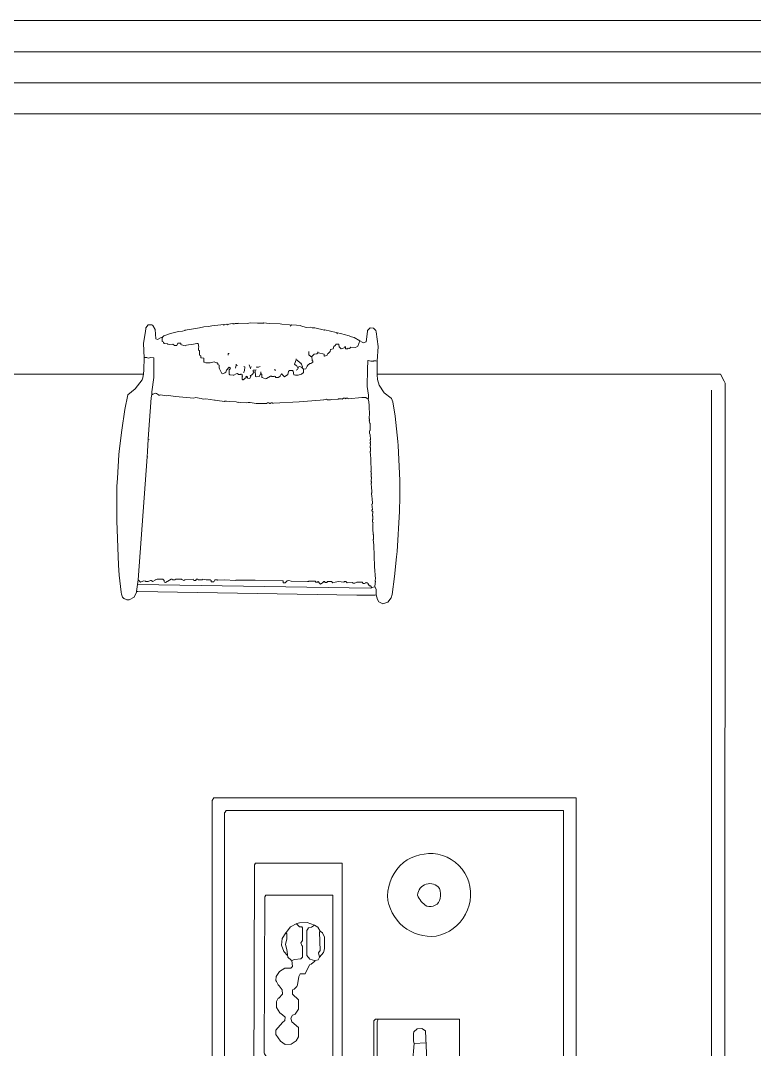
# Model space of a CAD drawing. Header units: millimetres. Extents: x 0 to 37800, y -37845 to -6163.
# Drawn here: x 23653 to 25541, y -19579 to -16933 of the extents above; entities that cross this region are included whole.
import ezdxf

# ---------------------------------------------------------------- set-up
doc = ezdxf.new("R2010")
doc.units = ezdxf.units.MM
for name, color, linetype, lineweight in [('DS-活动家具', 4, 'Continuous', 13), ('DS-绿化陈设', 4, 'Continuous', 9), ('DS-门窗', 7, 'Continuous', 13)]:
    doc.layers.add(name, color=color, linetype=linetype, lineweight=lineweight)

# ---------------------------------------------------------------- blocks, each defined once
blk = doc.blocks.new('LEGEND_5510436909789160a26770f107a7aa71_e9ae5523780d43ac80fe2755ce7fa008')
at = {"layer": 'DS-绿化陈设', "color": 143, "linetype": 'Continuous', "ltscale": 2}
for p, q in [((3453.6, 1643.2), (3453.6, 2507.8)), ((3453.6, 30.4), (3453.6, 990.1)), ((60.7, 56.4), (3414.6, 56.4)), ((3436.7, 20.4), (3453.6, 30.4)), ((39.1, 19.5), (3432, 17.4)), ((3432, 17.4), (3436.7, 20.4))]:
    blk.add_line(p, q, dxfattribs=at)
blk = doc.blocks.new('LEGEND_8a6ed086b30ffadb9b013e37ac5f0966_a8888ba081354f63838580418c1c5818')
at = {"layer": 'DS-活动家具', "color": 143, "linetype": 'Continuous', "ltscale": 2, "flags": 128}
for points in [[(624.8, 705.8), (618.8, 708.8), (605.9, 711.8), (599.9, 713.8), (556, 724), (555, 723), (529.9, 728.6), (523.1, 729.4), (519, 731), (508, 730), (493.8, 734.5), (492, 734.6), (482.9, 735.6), (470, 737), (469, 736), (465, 736.6), (444.9, 738.6), (441.1, 739.4), (413, 740.5), (399, 742), (398, 741), (383, 741), (365.7, 742), (360.1, 740.6), (358, 740), (335, 741), (333, 740), (325.6, 740.2), (324, 739), (320, 739), (319, 740), (312.9, 739.4), (309.1, 738.6), (306, 737), (304, 738), (281, 735.5), (265, 734.5), (257, 732.5), (245, 731.5), (234, 729.4), (213, 726), (197, 723), (195.9, 722.2), (190, 720.5), (180, 719.5), (159.1, 714.6), (141.9, 708.2), (139, 706), (133, 703), (125.9, 699.4), (121, 701), (119.5, 725), (113.7, 735.1), (111, 737), (101.7, 736.4), (96, 729), (95.6, 726.1), (94.6, 720.1), (90, 689), (91, 652), (90.5, 621), (89.5, 610), (86.6, 597.1), (85.8, 595.1), (68.3, 572.1), (49, 557), (41.6, 519.1), (33.6, 466.1), (27.4, 412), (26.6, 403), (22.5, 343), (21, 321), (21, 233), (25.5, 119), (27.4, 94), (32.6, 49.9), (33.4, 45.1), (36, 37), (39, 34), (41.1, 33.2), (41.9, 32.8), (47, 30), (53, 30), (65.3, 37.5), (71.7, 50.3), (72, 52), (74, 70), (76, 82), (99, 398), (99.5, 411), (102, 443), (102.5, 456), (109.6, 549), (111, 558), (111.4, 564.9), (116, 601), (116, 652), (107, 653.2), (103, 651), (99.9, 651.7)], [(296, 735), (296, 737)], [(467, 733), (468, 734), (468, 736)], [(587, 714), (588, 716)], [(688, 43), (691.2, 31.1), (695, 25), (705, 20), (718.1, 24.4), (726.8, 35.2), (728.6, 44.1), (735.4, 89.9), (740.5, 141), (741.5, 154), (747.5, 257), (749, 295), (749, 337), (744.5, 427), (743.5, 437), (736.4, 502.1), (730.6, 538.9), (726.9, 547.6), (726.2, 548.2), (708, 562.2), (695.6, 581.5), (691.5, 596), (690.5, 608), (690, 643), (692.9, 681.1), (687.8, 718.9), (687, 722), (681, 728), (672, 728.6), (665.9, 722), (665.4, 719.9), (662, 693), (655.3, 690.7), (652.1, 692.3), (646, 696)], [(139, 706), (138, 703), (138, 694), (140, 693), (141, 691), (143, 689), (150.9, 687.8), (152.1, 687.2), (157.1, 686.6), (165.1, 687.3), (169, 684), (175.5, 683.8), (178.1, 689.7), (178, 690), (185, 690), (186, 689), (186, 686), (187, 685), (197, 683), (200.1, 684.6), (204.9, 685.4), (213.7, 686.1), (214, 686), (227, 689), (230, 689), (232, 679), (231, 678), (231, 672), (233, 671), (234, 670), (234, 659), (237, 657), (237, 653), (238, 652), (245, 651), (245, 642), (246, 641), (250, 639), (261, 639), (270.9, 641.7), (277.1, 639.3), (279, 639), (281, 637), (281, 635), (284, 633), (284.4, 626.1), (285.4, 623.3), (291, 612), (293, 611), (299.1, 613.8), (301, 615), (303.4, 619.9), (310, 628), (313, 625), (311.2, 622.9), (310.8, 622.1), (310, 621), (310, 610), (312, 608), (320, 607), (322, 607), (328.1, 610.8), (331, 612), (334, 609), (339, 609), (340, 610), (342, 610), (343, 609), (343, 605), (343, 597), (344.9, 595.8), (346, 595), (354, 601), (354, 604)], [(538, 665), (539.9, 664.7), (554, 661), (554, 657), (555, 656), (561.6, 658.6), (563, 662), (564.1, 662.8), (569.8, 668.6), (570, 673), (577.1, 675.2), (579, 681), (582, 684), (585, 687), (591, 687), (592, 686), (592.4, 680.1), (598.1, 675.1), (605.2, 677.5), (607, 681), (609, 679), (609, 676), (610, 675), (614, 675), (616, 677), (619, 676), (620.1, 676.8), (623, 679), (635, 678.8), (641, 682), (646, 695.6), (646, 696), (631.3, 704.5), (624.8, 705.8)], [(307, 659), (307, 663), (310, 663)], [(501, 623), (507, 624), (510.7, 630.1), (512, 633), (517, 637.5), (520, 637), (525, 641), (525, 643), (523.4, 645.2), (522, 655), (528, 661), (534.9, 662.4), (538, 665), (538, 667)], [(515, 660), (515, 668)], [(326, 625), (328, 633), (328, 636)], [(445, 612), (445, 610), (452, 603), (460.3, 609.1), (462.4, 616.9), (463, 618), (464, 619), (473, 619), (474, 618), (476, 608), (480, 607), (481.1, 607.8), (486.6, 607.4), (487, 607), (495.9, 610.4), (500.6, 614), (501, 623), (497, 627), (498, 629), (496, 636), (494, 638), (493, 638), (484.8, 646), (482, 647)], [(487, 626), (486, 626), (484, 631), (483.1, 631.2), (478, 636), (482, 647), (482, 649)], [(690, 643), (687, 644), (682, 644), (681, 643), (675, 643), (673.9, 643.8), (667.2, 644.7), (666, 644), (665.5, 623), (665, 578), (668, 556), (668, 548), (667, 546), (668.1, 543.9), (669.5, 531), (669.5, 523), (671, 511), (670, 495), (671, 494), (671, 491), (670, 490), (671.4, 484.1), (672, 483), (672, 465), (671, 464), (671, 458), (672.4, 454.1), (673, 442), (672, 441), (673, 435), (672, 434), (672, 432), (673, 431), (672, 422), (673, 421), (673, 412), (672, 411), (672, 408), (673.5, 405), (674.5, 390), (675, 361), (674, 360), (676, 354), (675, 353), (675, 346), (676, 345), (675, 334), (676, 333), (676, 331), (675, 330), (675, 325), (676.2, 323.1), (677, 305), (676, 304), (676.6, 294.9), (677.4, 291.1), (678, 277), (677, 276), (678, 262), (677, 261), (677, 259), (679, 257), (678, 246), (679, 245), (679, 237), (678, 236), (678, 231), (679.2, 229.1), (680, 228), (679, 226), (679, 213), (680.5, 198), (681, 197), (681, 186), (680, 185), (681.5, 171), (683.5, 116), (686, 83), (685, 82), (685, 78), (686, 77), (685.4, 72.9), (684, 64)], [(331, 632), (330, 633), (328, 633)], [(347, 614), (348, 615), (349.4, 618.9), (350.2, 628.4), (350, 629), (348, 630)], [(365, 624), (364, 627), (361, 634)], [(364, 627), (367, 629)], [(365, 606), (369, 609), (373, 614), (373, 616), (372, 617), (372, 620), (379, 621)], [(377, 620), (378, 604), (379, 603), (386.9, 604.2), (390.3, 609.9), (391, 611), (391, 616)], [(380, 629), (381, 628), (385, 628), (390, 630)], [(391, 611), (392, 611), (394, 609), (394, 602), (395, 601), (403, 598), (405.9, 599.2), (416, 604.8), (419, 605), (420, 604), (426, 604), (427, 605), (429, 604), (429, 602), (430, 601), (436, 601), (440, 604), (440.8, 605.1), (444, 610), (445, 610)], [(429, 619), (427, 621), (427, 623)], [(343, 605), (345, 605)], [(353, 605), (354, 604), (355, 604), (357, 602), (357, 600), (363, 599.1), (365.5, 604.6), (365, 606), (364, 607)], [(111, 558), (113, 558), (114, 559), (121, 560.9), (123, 560), (127.9, 556.6), (129, 556), (132, 556), (133, 557), (148, 554), (154, 555), (172, 552.5), (218.9, 548.6), (223, 550), (238, 547.6), (243, 546), (250, 547), (272.4, 543.3), (274.1, 543.4), (279.1, 542.4), (298, 540), (299, 541), (303, 541), (310, 539.5), (328, 538.5), (333, 537), (335, 538), (340, 537.5), (354, 536.5), (358.9, 536.9), (359, 537), (364, 537), (379, 535), (407, 535), (408, 536), (413, 536), (414, 535), (416, 535), (417, 536), (421, 536), (422, 535), (424, 535.5), (490, 538.6), (543.9, 543.4), (552.6, 544.1), (553, 544), (560.2, 545.7), (563, 544), (570, 544), (571.9, 545.2), (590.1, 545.8), (590.9, 546.2), (592, 547), (599, 547), (600, 546), (604, 548), (608, 548), (609, 547), (611, 548), (615, 548), (616, 547), (651, 550), (661, 550), (667, 546)], [(104, 442), (102, 443)], [(99, 398), (101, 398)], [(677, 62), (675.9, 62.8), (673, 66), (671.1, 66.3), (666.9, 70.4), (667, 72), (665, 74), (662, 75), (661, 74), (658, 72), (654, 72), (652, 76), (639, 76), (637.9, 75.3), (633, 73), (629, 73), (627.1, 74.2), (626, 75), (613, 74), (610, 77), (606, 77), (605, 76), (591, 77), (582, 75.6), (576.3, 73.6), (573, 77), (563, 77), (561, 75), (557, 75), (555, 77), (553, 77), (551, 75), (550, 74), (544.9, 70.6), (540.2, 74.4), (540, 76), (539, 77), (537, 76), (533, 76), (531, 78), (515, 78), (514, 77), (511, 77.5), (469, 78.5), (463, 80), (459, 79), (454, 74), (450, 74), (449, 75), (449, 78), (448, 79), (377, 80.5), (332.9, 80.8), (327.4, 80.4), (327, 80), (297, 81.5), (280, 81), (279, 82), (273, 82), (270.6, 76.2), (264.4, 76.6), (264, 77), (264, 80), (261.1, 81.3), (250.9, 81.6), (242, 83), (241, 82), (230, 82), (229, 83), (226, 83), (224, 81), (223, 80), (219, 80), (218, 82), (217, 83), (196, 81.5), (193, 80), (188.1, 82.2), (187, 83), (172, 83), (171, 82), (164, 82), (163, 83), (161, 83), (156.1, 80.6), (146, 75), (144, 76), (143, 77), (143, 80), (140.1, 82.2), (139, 83), (125, 83), (120, 82), (120, 81), (114, 77.4), (109, 80), (108, 80), (102, 77), (96, 77), (94.9, 77.8), (89.4, 79.1), (88, 78), (82, 75.9), (79, 78), (76, 82)], [(74, 70), (673, 60), (676.8, 60.9), (677, 62), (684, 64), (687.5, 58), (688.1, 43.6), (688, 43)], [(688, 43), (685.1, 42.6), (684, 42), (638, 42), (75, 51.5), (72, 52)]]:
    blk.add_lwpolyline(points, dxfattribs=at)
at = {"layer": 'DS-活动家具', "color": 143, "linetype": 'Continuous', "ltscale": 2}
for centre, radius, start, end in [((95.2, 643.8), 9.23, 59.2183, 116.9205), ((524.2, 665.5), 10.7, 210.8612, 258.0634), ((480.2, 626.6), 6.82, 285.2713, 355.1175), ((490.9, 625.7), 3.9, 57.2157, 175.9144), ((499.1, 636.2), 9.4, 229.6742, 257.1957)]:
    blk.add_arc(centre, radius, start, end, dxfattribs=at)
blk = doc.blocks.new('LEGEND_56967e01b1e1332087a4cd557fb83796_896b14f302ae46328a791c93487f1f14')
at = {"layer": 'DS-活动家具', "color": 143, "linetype": 'Continuous', "ltscale": 2, "flags": 128}
for points in [[(1624.6, 422.9), (1626.8, 427.2), (1626.8, 951.5), (1624.6, 953.6), (21.6, 953.6), (21.6, 21.6), (28, 17.3), (1616, 17.3), (1618.3, 18.8), (1626.8, 23.7), (1626.8, 347.4), (1624.6, 349.5), (1625.7, 353.9), (1626.8, 409.9), (1633.2, 414.2), (1625.4, 422.5), (1624.6, 422.9)], [(1596.5, 427.2), (1596.5, 919.1), (1594.4, 921.3), (53.9, 921.3), (53.9, 53.9), (58, 51.3), (60.4, 49.6), (1106.8, 49.6), (1117.6, 51.8), (1138.7, 50.1), (1147.8, 51.8), (1151.9, 51.1), (1154.3, 49.6), (1585.8, 49.6), (1596.5, 56.1), (1596.5, 66.9), (1594.4, 69), (1595.5, 73.4), (1596.5, 351.7), (1598.7, 353.8), (1609.5, 353.8), (1624.6, 349.5)], [(1093.9, 560.9), (1102.5, 571.7), (1106.8, 578.2), (1115.9, 589.9), (1117.6, 595.5), (1117.6, 921.3)], [(1146.7, 599.8), (1147.8, 921.3)], [(1281.6, 630), (1281.6, 619.2), (1288, 614.9), (1289.5, 608.2), (1294.7, 600.7), (1296.7, 599.8), (1296.7, 586.8), (1301, 582.5), (1313.6, 575.7), (1318.2, 569.6), (1316.1, 560.7), (1308, 556.4), (1305.3, 556.6), (1303.6, 548.9), (1309.1, 543.2), (1313.7, 543), (1322.9, 537.7), (1337.4, 528.2), (1354.9, 524.3), (1381.4, 527.9), (1389.4, 530.7), (1423.8, 521.4), (1452.2, 520.6), (1493.3, 507.5), (1513.8, 502.4), (1523.2, 502.7), (1536.4, 504.6), (1548.4, 498.8), (1555.2, 487.3), (1555.6, 479), (1557.8, 469.5), (1566.2, 464.7), (1575.5, 467.5), (1576.9, 468.8), (1579.3, 470.3), (1581.4, 472.5), (1581.4, 904), (1577.1, 908.3), (1162.9, 908.3), (1160.7, 906.1), (1160.7, 614.9), (1164.8, 612.3), (1191.1, 600.7), (1206.8, 598.3), (1219.5, 588.6), (1223.3, 582.5), (1234.1, 582.5), (1249, 591.6), (1262, 599.9), (1266.5, 606.3), (1268.6, 608.4), (1270.8, 610.6), (1270.8, 614.9), (1266.5, 619.2), (1266.5, 627.8), (1275.3, 629.2), (1281.6, 630)], [(865.2, 444.4), (865.6, 446.4), (868.4, 459.6), (869.5, 535.1), (872.1, 557.1), (869.5, 571.7), (869.5, 649.4), (865.2, 653.7), (591.2, 653.7), (591.2, 444.4), (591.2, 438), (595.5, 433.7), (858.7, 433.7), (867.3, 440.1), (865.2, 444.4), (856.5, 442.3), (597.6, 442.3), (591.2, 444.4)], [(1285.9, 638.6), (1292.3, 638.6)], [(869.5, 571.7), (856.5, 565.3), (850, 566.4), (696.9, 569.6), (621.4, 566.4), (614.8, 556.7), (615.8, 545), (623.9, 536.5), (627.8, 535.1), (647.4, 535.4), (653.7, 537.2), (703.3, 532.9), (789.6, 537.2), (791.8, 535.1), (843.6, 535.1), (849.8, 537.9), (856.5, 541.5), (859, 556.2), (856.5, 565.3)], [(653.7, 537.2), (651.6, 567.4)], [(1070.1, 442.3), (1070.1, 444.4), (1091.9, 459.1), (1093.9, 459.5), (1093.9, 463.9), (1096, 466), (1106.3, 477.4), (1109.4, 487.4), (1111.1, 489.8), (1117.6, 496.2), (1117.6, 565.3), (1102.5, 571.7)], [(869.5, 535.1), (862.7, 538.9), (856.5, 541.5)], [(1395.9, 334.4), (1393.7, 345.2), (1382.3, 350), (1376.5, 349.5), (1376.5, 366.8), (1372.2, 368.9), (1370, 371.1), (1376.4, 385.2), (1382.3, 390.7), (1383, 394.8), (1387.3, 394.8), (1389.4, 392.7), (1417.5, 392.7), (1426.3, 396.2), (1434.6, 397.8), (1442.9, 401.8), (1445.5, 407.8), (1432.6, 422.9), (1439.3, 433.3), (1443.4, 435.8), (1450.1, 439.7), (1459.6, 448.6), (1462.3, 461.4), (1461.9, 464), (1464.1, 479.1), (1467.1, 496.2), (1461, 501), (1451.9, 506), (1398.1, 513.5), (1395.9, 511.3), (1376.7, 512.3), (1365.7, 509.2), (1361.4, 511.3), (1348.4, 511.3), (1342, 507), (1338.9, 486.1), (1328.4, 467.7), (1326.9, 466), (1326.9, 455.2), (1336, 442.6), (1339.3, 437.6), (1342, 431.5), (1344.1, 429.3), (1365.7, 429.3), (1374.3, 438), (1378.2, 442.5), (1391, 468), (1396.3, 496.1), (1395.9, 511.3)], [(1070.1, 442.3), (1074.7, 440.8), (1087.4, 438), (1098.2, 457.4)], [(1117.6, 51.8), (1117.6, 386.2), (1117.6, 455.2), (1113.3, 459.5), (1102.5, 459.5), (1100.3, 457.4), (1096, 457.4), (1093.9, 459.5)], [(1633.2, 414.2), (1650.5, 420.7), (1652.6, 427.2), (1662.7, 440.1), (1665.6, 450.9), (1657, 457.4)], [(1337.7, 397), (1342, 401.3), (1360.5, 414.4), (1363.5, 429.3)], [(1180.2, 310.7), (1186.6, 319.3), (1187.6, 338.6), (1189.4, 345), (1193.3, 349.1), (1201.5, 352.3), (1208.2, 356.3), (1208.4, 364), (1206, 366.8), (1197.4, 366.8), (1195.3, 368.9), (1202.4, 386), (1203.2, 388.6), (1207.8, 397.2), (1212.5, 403.5), (1212.5, 407.8), (1208.2, 412.1), (1188.6, 408.5), (1182.3, 407.8), (1180.2, 405.6), (1180.2, 392.7), (1178, 390.5), (1169.1, 384.7), (1165.3, 383.4), (1161.8, 379.7), (1160.7, 69), (1167.2, 64.7), (1570.7, 64.7), (1581.4, 69), (1594.4, 69)], [(1219, 278.3), (1216, 286.5), (1207.4, 306.1), (1206, 315), (1208.2, 321.5), (1212.5, 334.4), (1214.7, 336.6), (1223.1, 337.4), (1230, 345), (1230.6, 351.5), (1231.9, 358.1), (1219, 368.9), (1222.1, 394.7), (1222.7, 399.9), (1221.1, 401.3), (1221.1, 412.1), (1223.3, 414.2), (1236.2, 414.2), (1240.3, 411.7), (1244.7, 409.5), (1266.6, 399.9), (1292.3, 392.7)], [(1320.4, 358.1), (1311.8, 358.1), (1296.7, 373.2), (1295.1, 379.9), (1292.3, 392.7), (1306.7, 398.3), (1312, 398.5), (1324.7, 401.9), (1337, 397.5), (1337.7, 397)], [(1650.5, 420.7), (1665.6, 414.2), (1672.1, 405.6), (1676.2, 405), (1687.2, 399.1), (1687.2, 397), (1694.4, 389.9), (1704.5, 389.9), (1708.7, 392.7)], [(1147.8, 51.8), (1147.8, 66.9), (1147.8, 377.6), (1130.8, 385.3), (1117.6, 386.2)], [(1581.4, 69), (1581.4, 349.5), (1577.1, 353.8), (1562, 351.7), (1557.7, 356), (1557.7, 368.9), (1560.3, 375.8), (1555.6, 381.5), (1553.4, 381.9), (1531.8, 381.9), (1523.2, 374.3), (1521, 375.4), (1508.1, 375.4), (1505.9, 373.2), (1505.9, 360.3), (1514.6, 353.8), (1512.4, 349.5), (1508.6, 342.2), (1512.4, 334.8), (1520.6, 333.5), (1520.8, 333.7), (1523.2, 332.3), (1525.4, 332.3)], [(759.4, 125.1), (761.8, 126.6), (770.2, 131.6), (770.2, 349.5), (768.1, 351.7), (189.9, 351.7), (189.9, 129.4), (194, 126.9), (759.4, 125.1)], [(677.5, 151), (679.8, 152.5), (688.2, 157.5), (688.2, 325.8), (686.1, 327.9), (271.8, 327.9), (271.8, 155.3), (275.9, 152.8), (677.5, 151)], [(1206, 315), (1186.6, 319.3)], [(1454.2, 293.4), (1455.9, 298), (1460.6, 312.8), (1456.3, 319.3), (1458.5, 327.9), (1454.2, 332.3), (1437.2, 333.9), (1432.6, 336.6), (1421.8, 336.6), (1417.7, 334), (1402.4, 327.9), (1402.4, 321.5), (1404.1, 319.1), (1404.8, 309.3), (1404.5, 308.5), (1404.5, 302.1), (1413.2, 293.4), (1426.1, 293.4), (1428.3, 295.6)], [(1460.6, 312.8), (1467.1, 315), (1473.6, 319.3), (1488.7, 317.2), (1506.9, 326.6), (1518.7, 328.6), (1523.2, 332.3)], [(431.5, 293.4), (420.7, 291.3), (414.2, 295.6), (366.8, 293.4), (364.6, 295.6), (354, 289.4), (349.5, 280.5), (342.4, 261.8), (343.1, 241.8), (345.2, 235.2), (353.4, 218.9), (367.7, 207.7), (368.9, 207.1), (383.5, 197.8), (400.8, 195.9), (417.1, 201.8), (427.2, 211.4)], [(349.5, 280.5), (354.4, 273.3), (356, 265.4), (360.1, 262.8), (362.5, 261.1), (427.2, 261.1), (437, 268.6), (440.3, 280.6), (440.1, 282.6), (438.5, 290.4), (431.5, 293.4), (419.5, 303.5), (409.9, 306.4)], [(409.9, 306.4), (379.7, 306.4), (369.1, 301.6), (364.6, 295.6)], [(440.1, 222.2), (455.2, 224.4), (459.5, 220.1), (459.9, 204.3), (467.9, 190.6), (481.4, 182.5), (491.9, 181.2), (494.3, 182.7), (502.7, 187.7), (504.9, 189.9), (515.9, 197.6), (526.4, 198.5), (536.6, 188.8), (537.2, 187.7), (545.6, 183), (561.2, 183.4), (574.6, 191.3), (579.9, 198.7), (585.8, 205.3), (594.7, 204.9), (599.8, 198.5), (619.2, 181.2), (630, 181.2), (647.5, 193.7), (655.9, 205), (654.9, 220.4), (646.5, 233.4), (636.5, 239.5), (612.7, 239.5), (597.6, 222.2), (588.5, 219.5), (580.4, 224.5), (578.2, 230.9), (565.3, 239.5), (541.5, 239.5), (526.4, 224.4), (515.6, 224.4), (513.5, 228.7), (507, 235.2), (502.5, 236.9), (481.2, 240.4), (474.6, 243.8), (474.6, 256.7), (450.9, 267.5), (449.2, 272.1), (441.8, 281.6), (440.1, 282.6)], [(368.9, 207.1), (371.1, 209.3), (384, 209.3), (398.7, 206), (411.9, 209.9), (431.4, 212.4), (439.5, 220.7), (440.1, 222.2), (437.5, 229), (435.8, 246), (431.5, 250.3), (403.5, 250.3), (401.1, 248.5), (394.8, 246), (390.7, 248.5), (388.4, 250.3), (356, 250.3), (353.8, 248.1), (353.1, 241.8), (346.4, 235.5), (345.2, 235.2)], [(1469.3, 114.3), (1516.5, 136.4), (1526, 147.1), (1527.5, 151), (1527.5, 200.6), (1524.6, 209.1), (1516, 229.1), (1500.8, 244.6), (1495.1, 248.1), (1458.5, 248.1), (1456.3, 246), (1452, 246), (1449.8, 248.1), (1404.5, 248.1), (1387.5, 236.9), (1376.1, 220), (1372, 200.1), (1375.7, 180), (1385.6, 164.3), (1400.9, 142.2), (1422, 125.6), (1447, 115.9), (1449.9, 115.3), (1469.3, 114.3)], [(955.8, 226.5), (865.2, 226.5), (865.2, 211.4), (867.3, 209.3), (863, 170.4), (863, 142.4), (873.8, 142.4), (880.8, 134.2), (893.2, 120.8), (915.8, 118.7), (927.7, 120.8), (942.8, 138.1)], [(867.3, 209.3), (871.6, 213.6), (949.3, 213.6), (955.8, 209.3), (957, 222.5), (955.8, 226.5)], [(1044.2, 138.1), (1052.9, 141.4), (1085.2, 143.4), (1093.9, 148.9), (1092.7, 189.9), (1091.7, 233), (1089.5, 235.2), (996.8, 235.2), (996.8, 146.7), (1001.1, 142.4), (1033.4, 141.4), (1039.7, 139.6), (1044.2, 138.1)], [(1074.4, 161.8), (1080.9, 168.3), (1080.9, 211.4), (1076.6, 215.8), (1011.9, 215.8), (1009.7, 213.6), (1009.7, 166.1), (1014, 161.8), (1026.2, 162.9), (1031.3, 166.1), (1050.7, 166.1), (1057.3, 162.8), (1074.4, 161.8)], [(942.8, 138.1), (955.8, 140.2), (958.6, 146.5), (960.1, 148.9), (956.7, 181.3), (953.6, 200.6), (955.1, 205.2), (955.8, 209.3)], [(1454.2, 129.4), (1460.4, 132.3), (1475, 139.3), (1480, 144.6)], [(893.2, 120.8), (893.2, 116.5), (899.7, 110), (904.1, 108.7), (914.8, 107.9), (926.5, 118.8), (927.7, 120.8)], [(1147.8, 66.9), (1160.7, 69)]]:
    blk.add_lwpolyline(points, dxfattribs=at)
at = {"layer": 'DS-活动家具', "color": 143, "linetype": 'Continuous', "ltscale": 2}
for centre, radius, start, end in [((271.9, 575.6), 108, 114.9411, 168.2572), ((268.8, 571), 111, 11.6041, 112.4888), ((1276.9, 638.6), 8.98, 359.9426, 73.7972), ((1275.9, 638.2), 10, 304.6551, 2.2148), ((285.5, 579.9), 120.7, 171.5501, 215.8638), ((273.5, 577.1), 31.3, 127.327, 266.8785), ((271.4, 556.6), 48.4, 79.1938, 110.3335), ((264.9, 581.1), 113.3, 274.6146, 6.164), ((274.9, 578.3), 26.4, 340.8555, 77.86), ((1128.6, 621.4), 28.2, 246.9514, 309.9259), ((1298.7, 505.7), 94.1, 15.4362, 91.2516), ((253, 596.5), 54, 290.3583, 330.1144), ((279.2, 590.4), 122.3, 221.6083, 267.5763), ((1072.5, 431.6), 10.9, 102.8356, 144.5446), ((1606.7, 438.3), 15.1, 227.4176, 256.4374), ((1615, 452.7), 31.3, 247.9906, 287.9308), ((1383, 392.7), 45.5, 174.5567, 211.4325), ((1418.6, 304.6), 37.5, 127.1998, 153.189), ((1439.7, 382.3), 81.7, 228.1007, 244.5192), ((1467.7, 180.6), 52.9, 198.3245, 255.1469)]:
    blk.add_arc(centre, radius, start, end, dxfattribs=at)
blk = doc.blocks.new('WINDOW_1890cb2d1e9f4451d1dd145e472aee87_c8ec3373efdf4f899afd4d772d16995a')
at = {"layer": 'DS-门窗', "color": 60, "linetype": 'Continuous', "ltscale": 2}
for p, q in [((3366.6, 3334.8), (10335.2, 3334.8)), ((3366.6, 3254.8), (10335.2, 3254.8)), ((3366.6, 3174.8), (10335.2, 3174.8)), ((10335.2, 3094.8), (3366.6, 3094.8))]:
    blk.add_line(p, q, dxfattribs=at)

msp = doc.modelspace()

# ---------------------------------------------------------------- block references
at = {"layer": 'DS-活动家具', "color": 7, "xscale": 1.000412331088599, "yscale": 1.001340056296343}
msp.add_blockref('LEGEND_8a6ed086b30ffadb9b013e37ac5f0966_a8888ba081354f63838580418c1c5818', (23879.7, -18452.9), dxfattribs=at)
at = {"layer": 'DS-活动家具', "color": 7, "xscale": 0.9998251464052097, "yscale": 1.000458606459971, "rotation": 269.9999958056566}
msp.add_blockref('LEGEND_56967e01b1e1332087a4cd557fb83796_896b14f302ae46328a791c93487f1f14', (24128.3, -18910.5), dxfattribs=at)
at = {"layer": 'DS-绿化陈设', "color": 7, "xscale": 1.068279600867368, "yscale": 0.920498309193241, "rotation": 90.00000419434349}
msp.add_blockref('LEGEND_5510436909789160a26770f107a7aa71_e9ae5523780d43ac80fe2755ce7fa008', (25481.9, -21531.2), dxfattribs=at)
at = {"layer": 'DS-门窗', "color": 7}
msp.add_blockref('WINDOW_1890cb2d1e9f4451d1dd145e472aee87_c8ec3373efdf4f899afd4d772d16995a', (16798.5, -20267.4), dxfattribs=at)

doc.saveas('drawing.dxf')
